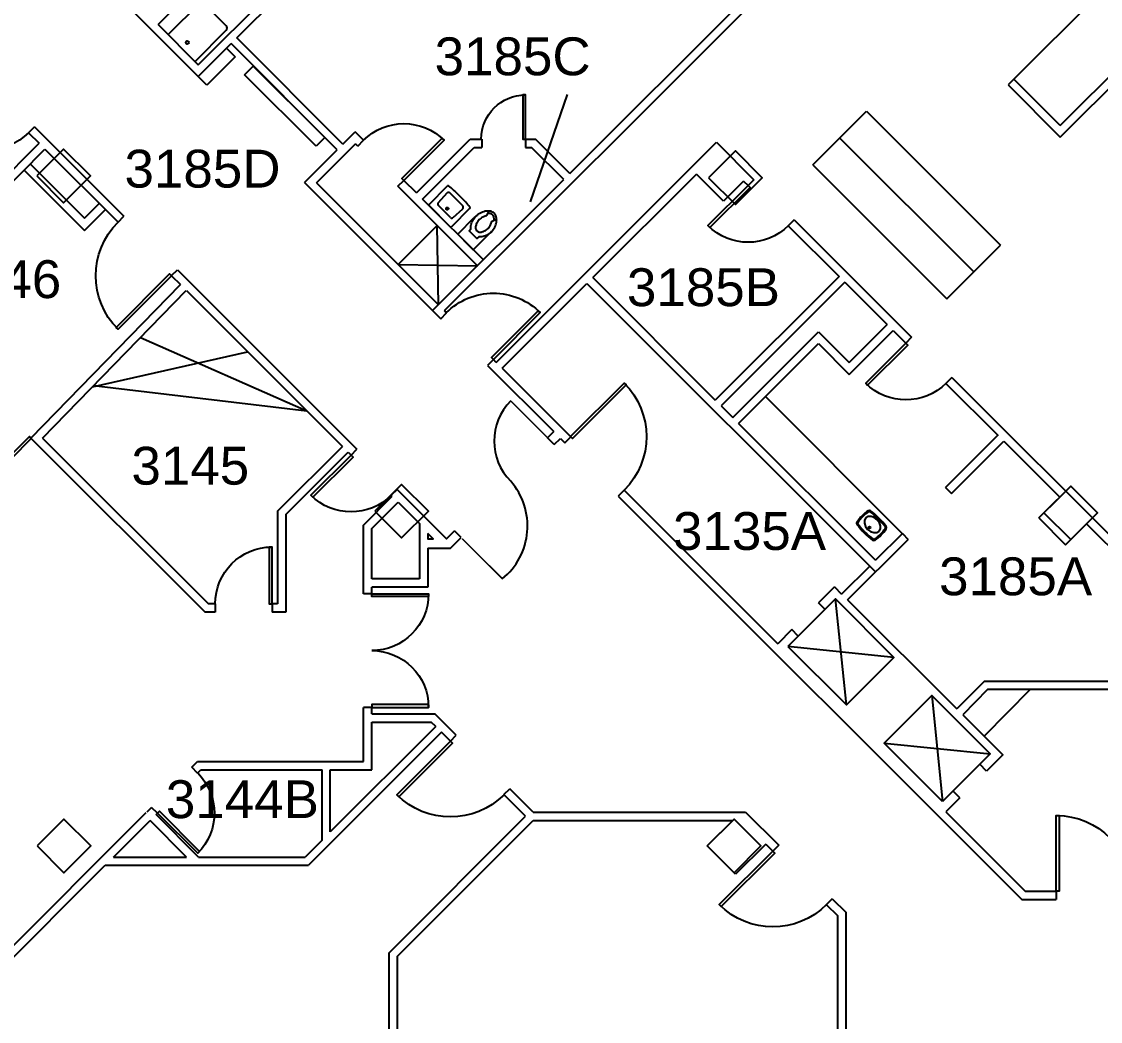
# Model space of a CAD drawing. Header units: inches. Extents: x -1169 to 5569, y -44 to 4300.
# Drawn here: x 1024 to 1707, y 1557 to 2190 of the extents above; entities that cross this region are included whole.
import ezdxf

# ---------------------------------------------------------------- set-up
doc = ezdxf.new("R2010")
doc.units = ezdxf.units.IN
doc.header["$LTSCALE"] = 96
doc.header["$MEASUREMENT"] = 0
doc.layers.get('0').update_dxf_attribs({"linetype": 'CONTINUOUS'})
for name, color, linetype in [('A-ANNO-ROOM', 4, 'CONTINUOUS'), ('A-DOOR', 2, 'CONTINUOUS'), ('A-FLOR-CASE', 3, 'CONTINUOUS'), ('A-FLOR-PFIX', 2, 'CONTINUOUS'), ('A-SHAFT', 1, 'CONTINUOUS'), ('A-WALL-FULL', 6, 'CONTINUOUS')]:
    doc.layers.add(name, color=color, linetype=linetype)
doc.styles.add('Arial', font='arial.ttf')

# ---------------------------------------------------------------- blocks, each defined once
blk = doc.blocks.new('P2477016')
for p, q in [((-3.603083, -23.831759), (-3.603083, -23.831759)), ((-2.504894, -21.068753), (-2.504894, -21.068753))]:
    blk.add_line(p, q)
for points in [[(-6.93083, -16.399601, -0.022673), (-7, -14.875), (-7, 0), (-3.020761, 0), (0, 0), (3.020761, 0), (7, 0), (7, -14.875)], [(-6.937926, -16.211212, -0.074934), (-6.387938, -12.562014, -0.085426), (-4.920528, -9.670474, -0.066386), (-3.550098, -8.264603), (-3.550098, -6.711212), (3.449902, -6.711212), (3.449902, -8.264603, -0.066386), (4.820333, -9.670474, -0.085426), (6.287743, -12.562014, -0.111314), (6.709134, -17.991061)], [(3.991504, -23.722377, -0.562484), (3.158962, -23.529526), (2.424162, -21.300368, -0.238976), (2.492058, -20.853364, 0.08035), (3.421006, -18.976205, 0.074934), (3.837731, -16.211212, 0.074934), (3.421006, -13.446218, 0.085426), (2.414145, -11.462194, 0.066386), (1.597345, -10.624271, 0.330534), (-1.69754, -10.624271, 0.066386), (-2.51434, -11.462194, 0.085426), (-3.521201, -13.446218, 0.074934), (-3.937926, -16.211212, 0.074934), (-3.521201, -18.976205, 0.08035), (-2.592253, -20.853364, -0.238976), (-2.524357, -21.300368), (-3.250575, -23.503493, -0.549653), (-4.069149, -23.710095)], [(0, -25.75, 0.143932), (2.498761, -25.015482, 0.107177), (4.949747, -22.564786, 0.077997), (6.431696, -19.212481, 0.065232), (7, -14.875)], [(-4.023967, -23.748064, 0.06085), (-2.498761, -25.015482, 0.143932), (0, -25.75)], [(-2.976493, -22.67201, 0.063273), (-1.687041, -23.754089, 0.143932), (0, -24.25)], [(0, -24.25, 0.143932), (1.687041, -23.754089, 0.059203), (2.902316, -22.750942)]]:
    blk.add_lwpolyline(points, format="xyb")
for centre, radius, start, end in [((5.443363, -16.211212), 12.38129, 180, 197.141641), ((2.746106, -17.043143), 9.558648, 197.141641, 216.672481), ((1.035634, -18.316811), 7.426057, 216.672481, 226.574161)]:
    blk.add_arc(centre, radius, start, end)
blk = doc.blocks.new('LAVHC4')
for p, q in [((-9.5, 0), (9.5, 0)), ((-10, -17.046589), (-10, -0.5)), ((-7.037044, -13.416795), (-6.580252, -5.19453)), ((-5.581791, -4.25), (5.581791, -4.25)), ((7.037044, -13.416795), (6.580252, -5.19453)), ((10, -0.5), (10, -17.046589)), ((-5.539354, -15), (5.539354, -15))]:
    blk.add_line(p, q)
for points in [[(-9.5, 0, 0.065543), (-9.648516, -0.019553, 0.087946), (-9.75, -0.066987, 0.043207), (-9.849429, -0.150571, 0.043207), (-9.933013, -0.25, 0.087946), (-9.980447, -0.351484, 0.065543), (-10, -0.5)], [(10, -0.5, 0.065543), (9.980447, -0.351484, 0.087946), (9.933013, -0.25, 0.043207), (9.849429, -0.150571, 0.043207), (9.75, -0.066987, 0.087946), (9.648516, -0.019553, 0.065543), (9.5, 0)], [(-5.581791, -4.25, 0.063221), (-5.869829, -4.286566, 0.085725), (-6.065686, -4.374874, 0.040781), (-6.261236, -4.53176, 0.040781), (-6.428729, -4.718307, 0.085725), (-6.527764, -4.908965, 0.063221), (-6.580252, -5.19453)], [(6.580252, -5.19453, 0.063221), (6.527764, -4.908965, 0.085725), (6.428729, -4.718307, 0.040781), (6.261236, -4.53176, 0.040781), (6.065686, -4.374874, 0.085725), (5.869829, -4.286566, 0.063221), (5.581791, -4.25)], [(-7.037044, -13.416795, 0.050866), (-7.020454, -13.776064, 0.073218), (-6.947859, -14.015861, 0.028563), (-6.762423, -14.357529, 0.050866), (-6.629034, -14.530823, 0.050866), (-6.463406, -14.673619, 0.028563), (-6.132551, -14.877722, 0.073218), (-5.897149, -14.963507, 0.050866), (-5.539354, -15)], [(5.539354, -15, 0.050866), (5.897149, -14.963507, 0.073218), (6.132551, -14.877722, 0.028563), (6.463406, -14.673619, 0.050866), (6.629034, -14.530823, 0.050866), (6.762423, -14.357529, 0.028563), (6.947859, -14.015861, 0.073218), (7.020454, -13.776064, 0.050866), (7.037044, -13.416795)], [(-10, -17.046589, 0.061553), (-9.982606, -17.187347, 0.084107), (-9.940741, -17.282697, 0.039062), (-9.865923, -17.379174, 0.039062), (-9.777011, -17.46284, 0.084107), (-9.686081, -17.513595, 0.061553), (-9.547619, -17.544316)], [(-9.547619, -17.544316, 0.007949), (-5.398899, -17.874775, 0.014949), (-3.186834, -17.949334, 0.000949), (0, -17.955385, 0.000949), (3.186834, -17.949334, 0.014949), (5.398899, -17.874775, 0.007949), (9.547619, -17.544316)], [(9.547619, -17.544316, 0.061553), (9.686081, -17.513595, 0.084107), (9.777011, -17.46284, 0.039062), (9.865923, -17.379174, 0.039062), (9.940741, -17.282697, 0.084107), (9.982606, -17.187347, 0.061553), (10, -17.046589)]]:
    blk.add_lwpolyline(points, format="xyb")
blk.add_lwpolyline([(0.704769, -7.006515, -0.043661), (0.649519, -7.125, -0.043661), (0.574533, -7.232091, -0.043661), (0.482091, -7.324533, -0.043661), (0.375, -7.399519, -0.043661), (0.256515, -7.454769, -0.043661), (0.130236, -7.488606, -0.043661), (0, -7.5, -0.043661), (-0.130236, -7.488606, -0.043661), (-0.256515, -7.454769, -0.043661), (-0.375, -7.399519, -0.043661), (-0.482091, -7.324533, -0.043661), (-0.574533, -7.232091, -0.043661), (-0.649519, -7.125, -0.043661), (-0.704769, -7.006515, -0.043661), (-0.738606, -6.880236, -0.043661), (-0.75, -6.75, -0.043661), (-0.738606, -6.619764, -0.043661), (-0.704769, -6.493485, -0.043661), (-0.649519, -6.375, -0.043661), (-0.574533, -6.267909, -0.043661), (-0.482091, -6.175467, -0.043661), (-0.375, -6.100481, -0.043661), (-0.256515, -6.045231, -0.043661), (-0.130236, -6.011394, -0.043661), (0, -6, -0.043661), (0.130236, -6.011394, -0.043661), (0.256515, -6.045231, -0.043661), (0.375, -6.100481, -0.043661), (0.482091, -6.175467, -0.043661), (0.574533, -6.267909, -0.043661), (0.649519, -6.375, -0.043661), (0.704769, -6.493485, -0.043661), (0.738606, -6.619764, -0.043661), (0.75, -6.75, -0.043661), (0.738606, -6.880236, -0.043661)], format="xyb", close=True)
blk = doc.blocks.new('*U40')
for p, q in [((0, 0), (0, 0)), ((-36, 0), (-36, 0))]:
    blk.add_line(p, q)
blk.add_lwpolyline([(0, 0), (0, -36), (-1.75, -36), (-1.75, 0)], close=True)
blk.add_arc((0, 0), 36, 180, 270)
blk = doc.blocks.new('*U46')
for p, q in [((0, 0), (0, 0)), ((-36, 0), (-36, 0))]:
    blk.add_line(p, q)
blk.add_lwpolyline([(0, 0), (0, -36), (-1.75, -36), (-1.75, 0)], close=True)
blk.add_arc((0, 0), 36, 180, 270)
blk = doc.blocks.new('*U47')
for p, q in [((0, 0), (0, 0)), ((42, 0), (42, 0))]:
    blk.add_line(p, q)
blk.add_lwpolyline([(0, 0), (0, 42), (1.75, 42), (1.75, 0)], close=True)
blk.add_arc((0, 0), 42, 0, 90)
blk = doc.blocks.new('*U48')
for p, q in [((0, 0), (0, 0)), ((-48, 0), (-48, 0))]:
    blk.add_line(p, q)
blk.add_lwpolyline([(0, 0), (0, 48), (-1.75, 48), (-1.75, 0)], close=True)
blk.add_arc((0, 0), 48, 90, 180)
blk = doc.blocks.new('*U36')
for p, q in [((0, 0), (0, 0)), ((36, 0), (36, 0))]:
    blk.add_line(p, q)
blk.add_lwpolyline([(0, 0), (0, -36), (1.75, -36), (1.75, 0)], close=True)
blk.add_arc((0, 0), 36, 270, 0)
blk = doc.blocks.new('*U51')
for p, q in [((0, 0), (0, 0)), ((-36, 0), (-36, 0))]:
    blk.add_line(p, q)
blk.add_lwpolyline([(0, 0), (0, -36), (-1.75, -36), (-1.75, 0)], close=True)
blk.add_arc((0, 0), 36, 180, 270)
blk = doc.blocks.new('*U58')
for p, q in [((0, 0), (0, 0)), ((-48, 0), (-48, 0))]:
    blk.add_line(p, q)
blk.add_lwpolyline([(0, 0), (0, -48), (-1.75, -48), (-1.75, 0)], close=True)
blk.add_arc((0, 0), 48, 180, 270)
blk = doc.blocks.new('*U59')
for p, q in [((0, 0), (0, 0)), ((48, 0), (48, 0))]:
    blk.add_line(p, q)
blk.add_lwpolyline([(0, 0), (0, -48), (1.75, -48), (1.75, 0)], close=True)
blk.add_arc((0, 0), 48, 270, 0)
blk = doc.blocks.new('*U60')
for p, q in [((0, 0), (0, 0)), ((36, 0), (36, 0))]:
    blk.add_line(p, q)
blk.add_lwpolyline([(0, 0), (0, -36), (1.75, -36), (1.75, 0)], close=True)
blk.add_arc((0, 0), 36, 270, 0)
blk = doc.blocks.new('*U61')
for p, q in [((0, 0), (0, 0)), ((48, 0), (48, 0))]:
    blk.add_line(p, q)
blk.add_lwpolyline([(0, 0), (0, -48), (1.75, -48), (1.75, 0)], close=True)
blk.add_arc((0, 0), 48, 270, 0)
blk = doc.blocks.new('*U65')
for p, q in [((0, 0), (0, 0)), ((-36, 0), (-36, 0))]:
    blk.add_line(p, q)
blk.add_lwpolyline([(0, 0), (0, -36), (-1.75, -36), (-1.75, 0)], close=True)
blk.add_arc((0, 0), 36, 180, 270)
blk = doc.blocks.new('*U94')
for p, q in [((0, 0), (0, 0)), ((28, 0), (28, 0))]:
    blk.add_line(p, q)
blk.add_lwpolyline([(0, 0), (0, 28), (1.75, 28), (1.75, 0)], close=True)
blk.add_arc((0, 0), 28, 0, 90)
blk = doc.blocks.new('*U39')
for p, q in [((0, 0), (0, 0)), ((36, 0), (36, 0))]:
    blk.add_line(p, q)
blk.add_lwpolyline([(0, 0), (0, 36), (1.75, 36), (1.75, 0)], close=True)
blk.add_arc((0, 0), 36, 0, 90)
blk = doc.blocks.new('*U95')
for p, q in [((0, 0), (0, 0)), ((36, 0), (36, 0))]:
    blk.add_line(p, q)
blk.add_lwpolyline([(0, 0), (0, 36), (1.75, 36), (1.75, 0)], close=True)
blk.add_arc((0, 0), 36, 0, 90)
blk = doc.blocks.new('*U96')
for p, q in [((0, 0), (0, 0)), ((-36, 0), (-36, 0))]:
    blk.add_line(p, q)
blk.add_lwpolyline([(0, 0), (0, -36), (-1.75, -36), (-1.75, 0)], close=True)
blk.add_arc((0, 0), 36, 180, 270)

msp = doc.modelspace()

# ---------------------------------------------------------------- linework, layer by layer
at = {"layer": 'A-ANNO-ROOM'}
msp.add_line((1346.59, 2075.93), (1370, 2143.88), dxfattribs=at)
at = {"layer": 'A-DOOR', "const_width": 1}
for points in [[(1359.47, 1924.28), (1334.02, 1949.73)], [(1303.22, 1862.52), (1328.68, 1837.07)]]:
    msp.add_lwpolyline(points, dxfattribs=at)
at = {"layer": 'A-DOOR'}
for centre, radius, start, end in [((1359.47, 1924.28), 36, 135.00027, 225.00027), ((1301.67, 1870.51), 42.99, 308.92709, 41.19373)]:
    msp.add_arc(centre, radius, start, end, dxfattribs=at)
at = {"layer": 'A-FLOR-CASE'}
for p, q in [((1652.59, 2153.63), (1707.32, 2208.36)), ((1154.1, 2173.3), (1159.58, 2167.82)), ((1159.58, 2167.82), (1141.64, 2149.89)), ((1165.42, 2156.44), (1170.9, 2161.91)), ((1216.19, 2116.62), (1170.9, 2161.91)), ((1141.64, 2149.89), (1136.17, 2155.36)), ((1210.71, 2111.15), (1165.42, 2156.44)), ((1525.32, 2099.36), (1559.26, 2133.31)), ((1559.26, 2133.31), (1644.11, 2048.45)), ((1216.19, 2116.62), (1210.71, 2111.15)), ((1542.29, 2116.33), (1627.14, 2031.48)), ((1525.32, 2099.36), (1610.17, 2014.51)), ((1610.17, 2014.51), (1644.11, 2048.45)), ((1495.26, 1952.49), (1581.93, 1865.82))]:
    msp.add_line(p, q, dxfattribs=at)
at = {"layer": 'A-FLOR-PFIX'}
for p, q in [((1262.82, 2036.14), (1287.52, 2060.84)), ((1288.28, 2010.68), (1287.52, 2060.84)), ((1262.82, 2036.14), (1312.98, 2035.39))]:
    msp.add_line(p, q, dxfattribs=at)
msp.add_lwpolyline([(1134.11, 2164.85), (1153.91, 2184.65, 0.414214), (1153.91, 2187.48), (1139.76, 2201.62, 0.414214), (1136.94, 2201.62), (1117.14, 2181.82)], format="xyb", dxfattribs=at)
for points in [[(1563.16, 1861.61, 0.319535), (1564.69, 1861.58, 0.093638), (1571.79, 1868.69, 0.319535), (1571.76, 1870.22, 0.073603), (1561.86, 1880.12, 0.319535), (1560.32, 1880.15, 0.093638), (1553.22, 1873.05, 0.319535), (1553.25, 1871.52, 0.073603)], [(1563.55, 1862.14, 0.319535), (1564.32, 1862.13, 0.093638), (1571.25, 1869.06, 0.319535), (1571.23, 1869.82, 0.073603), (1561.46, 1879.59, 0.319535), (1560.7, 1879.61, 0.093638), (1553.77, 1872.68, 0.319535), (1553.78, 1871.91, 0.073603)]]:
    msp.add_lwpolyline(points, format="xyb", close=True, dxfattribs=at)
msp.add_lwpolyline([(1567.26, 1867.22), (1568.08, 1868.63), (1568.19, 1870.61), (1567.53, 1872.57), (1566.12, 1874.48), (1564.21, 1875.89), (1562.25, 1876.55), (1560.27, 1876.44), (1558.86, 1875.62), (1558.04, 1874.21), (1557.93, 1872.23), (1558.59, 1870.27), (1560, 1868.36), (1561.91, 1866.95), (1563.87, 1866.29), (1565.85, 1866.4)], close=True, dxfattribs=at)
for centre, radius in [((1129.16, 2176.87), 1), ((1561.17, 1869.53), 0.66)]:
    msp.add_circle(centre, radius, dxfattribs=at)
at = {"layer": 'A-SHAFT'}
for p, q in [((1205, 1943.35), (1099.47, 1989.75)), ((1069.13, 1958.64), (1167.42, 1980.92)), ((1205, 1943.35), (1069.76, 1959.28)), ((1546.51, 1757.1), (1539.63, 1824.27)), ((1576.57, 1787.24), (1509.56, 1794.12)), ((1600.61, 1763.14), (1607.49, 1695.97)), ((1570.55, 1732.99), (1637.56, 1726.11))]:
    msp.add_line(p, q, dxfattribs=at)
at = {"layer": 'A-WALL-FULL'}
for p, q in [((1160.52, 2179.71), (1389.8, 2408.99)), ((1681.95, 2124.27), (1846.92, 2289.25)), ((1049.75, 2241.78), (1136.17, 2155.36)), ((1110.7, 2188.26), (1139.19, 2216.75)), ((1136.17, 2162.79), (1192.71, 2219.33)), ((1291.99, 2006.97), (1485.19, 2200.17)), ((1371.49, 2093.9), (1481.47, 2203.88)), ((1681.95, 2116.85), (1767.63, 2202.54)), ((1110.7, 2188.26), (1136.17, 2162.79)), ((1227.77, 2112.46), (1160.52, 2179.71)), ((1136.17, 2155.36), (1157.01, 2176.2)), ((1224.06, 2108.75), (1157.01, 2176.2)), ((1652.59, 2153.63), (1648.88, 2149.92)), ((1681.95, 2124.27), (1652.59, 2153.63)), ((1648.88, 2149.92), (1681.95, 2116.85)), ((1032.4, 2123.37), (1028.69, 2119.65)), ((1028.69, 2119.65), (1035.37, 2112.97)), ((1032.4, 2123.37), (1089.04, 2066.73)), ((1227.77, 2112.46), (1235.55, 2120.24)), ((1240.86, 2114.94), (1235.55, 2120.24)), ((943.09, 2020.69), (1035.37, 2112.97)), ((1211.02, 2087.93), (1235.73, 2112.64)), ((1237.14, 2111.22), (1235.73, 2112.64)), ((1237.14, 2111.22), (1240.86, 2114.94)), ((1274.27, 2081.52), (1308.38, 2115.64)), ((1308.38, 2115.64), (1315.76, 2115.64)), ((1315.76, 2115.64), (1315.76, 2110.39)), ((1324.78, 1974.17), (1464.27, 2113.65)), ((1343.37, 2115.64), (1349.75, 2115.64)), ((1343.37, 2115.64), (1343.37, 2110.39)), ((1371.49, 2093.9), (1349.75, 2115.64)), ((1464.27, 2113.65), (1487.99, 2089.93)), ((959.52, 2029.7), (1039.08, 2109.26)), ((1039.08, 2109.26), (1085.33, 2063.01)), ((1203.42, 2088.11), (1224.06, 2108.75)), ((1278.16, 2077.64), (1310.91, 2110.39)), ((1310.91, 2110.39), (1315.76, 2110.39)), ((1343.37, 2110.39), (1347.22, 2110.39)), ((1367.6, 2090.01), (1347.22, 2110.39)), ((1029.74, 2099.92), (1064.09, 2065.57)), ((1025.85, 2096.03), (1064.09, 2057.79)), ((1385.92, 2027.89), (1451.55, 2093.48)), ((1468.72, 2076.32), (1451.55, 2093.48)), ((1203.42, 2088.11), (1284.56, 2006.97)), ((1211.02, 2087.93), (1288.28, 2010.68)), ((1262.6, 2085.77), (1266.31, 2089.48)), ((1312.98, 2035.39), (1262.6, 2085.77)), ((1274.27, 2081.52), (1266.31, 2089.48)), ((1284.56, 2006.97), (1367.6, 2090.01)), ((1481.45, 2089.04), (1468.72, 2076.32)), ((1481.45, 2089.04), (1484.28, 2086.22)), ((1487.99, 2089.93), (1484.28, 2086.22)), ((1316.69, 2039.1), (1278.16, 2077.64)), ((1064.09, 2065.57), (1073.43, 2074.91)), ((1064.09, 2057.79), (1077.32, 2071.02)), ((1085.33, 2063.01), (1089.04, 2066.73)), ((1513.45, 2064.47), (1509.73, 2060.76)), ((1513.45, 2064.47), (1587.86, 1990.06)), ((1509.73, 2060.76), (1541.88, 2028.61)), ((1119.18, 2029.16), (1122.98, 2032.79)), ((1119.27, 2029.07), (1124.92, 2023.43)), ((1122.98, 2032.79), (1236.61, 1919.16)), ((1030.16, 1926.19), (1124.86, 2023.48)), ((1328.5, 1970.46), (1382.21, 2024.17)), ((1382.21, 2024.17), (1561.3, 1845.09)), ((1385.92, 2027.89), (1463.54, 1950.27)), ((1541.88, 2028.61), (1463.54, 1950.27)), ((1545.59, 2024.9), (1467.25, 1946.56)), ((1545.59, 2024.9), (1572.39, 1998.1)), ((1037.54, 1926.24), (1128.57, 2019.77)), ((1128.63, 2019.71), (1227.41, 1920.94)), ((1289.69, 2001.84), (1293.4, 2005.55)), ((1291.99, 2006.97), (1293.4, 2005.55)), ((1548.28, 1973.99), (1572.39, 1998.1)), ((1474.57, 1939.24), (1528.8, 1993.47)), ((1528.8, 1993.47), (1548.28, 1973.99)), ((1548.28, 1966.57), (1576.1, 1994.39)), ((1576.1, 1994.39), (1584.15, 1986.34)), ((1587.86, 1990.06), (1584.15, 1986.34)), ((1478.29, 1935.52), (1528.8, 1986.04)), ((1528.8, 1986.04), (1548.28, 1966.57)), ((1322.99, 1975.97), (1319.27, 1972.26)), ((1324.78, 1974.17), (1322.99, 1975.97)), ((1319.27, 1972.26), (1361.22, 1930.31)), ((1328.5, 1970.46), (1372.03, 1926.93)), ((1613.32, 1964.6), (1609.61, 1960.89)), ((1609.61, 1960.89), (1642.59, 1927.91)), ((1613.32, 1964.6), (1731.82, 1846.09)), ((1467.25, 1946.56), (1474.57, 1939.24)), ((1478.29, 1935.52), (1564.96, 1848.85)), ((1609.4, 1894.82), (1642.54, 1927.95)), ((1030.16, 1926.19), (1140.42, 1815.93)), ((1037.54, 1926.24), (1142.6, 1821.18)), ((1186.34, 1879.87), (1227.41, 1920.94)), ((1365.49, 1926.04), (1368.32, 1923.21)), ((1613.12, 1891.11), (1646.25, 1924.24)), ((1646.25, 1924.24), (1681.63, 1888.86)), ((1191.59, 1877.69), (1231.12, 1917.22)), ((1231.12, 1917.22), (1232.9, 1915.45)), ((1232.9, 1915.45), (1236.61, 1919.16)), ((1262.06, 1893.7), (1258.35, 1889.99)), ((1405.8, 1893.16), (1402.09, 1889.45)), ((1405.8, 1893.16), (1503.04, 1795.92)), ((1609.4, 1894.82), (1613.12, 1891.11)), ((1240.74, 1871.13), (1258.97, 1889.37)), ((1245.99, 1868.96), (1262.69, 1885.66)), ((1258.97, 1889.37), (1258.35, 1889.99)), ((1262.69, 1885.66), (1276.24, 1872.11)), ((1402.09, 1889.45), (1657.65, 1633.88)), ((1186.34, 1879.87), (1186.34, 1821.18)), ((1191.59, 1877.69), (1191.59, 1815.93)), ((1276.24, 1872.11), (1276.24, 1836.95)), ((1668.38, 1875.6), (1685.35, 1858.63)), ((1685.35, 1858.63), (1698.6, 1871.89)), ((1698.6, 1871.89), (1728.11, 1842.38)), ((1240.74, 1827.56), (1240.74, 1871.13)), ((1245.99, 1836.95), (1245.99, 1868.96)), ((1582.06, 1865.69), (1564.96, 1848.85)), ((1581.99, 1865.76), (1585.71, 1862.04)), ((1547.26, 1823.63), (1585.71, 1862.04)), ((1281.49, 1856.47), (1281.49, 1831.7)), ((1561.3, 1845.09), (1543.53, 1827.35)), ((1276.24, 1836.95), (1245.99, 1836.95)), ((1281.49, 1831.7), (1245.99, 1831.7)), ((1245.99, 1827.56), (1245.99, 1831.7)), ((1538.99, 1831.87), (1528.94, 1821.82)), ((1245.99, 1827.56), (1240.74, 1827.56)), ((1146.87, 1821.18), (1142.6, 1821.18)), ((1146.87, 1821.18), (1146.87, 1815.93)), ((1182.87, 1821.18), (1182.87, 1815.93)), ((1186.34, 1821.18), (1182.87, 1821.18)), ((1533.08, 1817.68), (1528.94, 1821.82)), ((1146.87, 1815.93), (1140.42, 1815.93)), ((1191.59, 1815.93), (1182.87, 1815.93)), ((1511.97, 1804.85), (1503.04, 1795.92)), ((1516.11, 1800.71), (1511.97, 1804.85)), ((1633.72, 1772.06), (1616.54, 1754.6)), ((1751.54, 1772.06), (1633.72, 1772.06)), ((1635.93, 1766.81), (1620.32, 1750.93)), ((1662.92, 1766.81), (1633.8, 1737.42)), ((1803.68, 1766.81), (1635.93, 1766.81)), ((1245.99, 1755.56), (1240.74, 1755.56)), ((1240.74, 1721.24), (1240.74, 1755.56)), ((1245.99, 1751.56), (1245.99, 1755.56)), ((1245.99, 1751.56), (1285.86, 1751.56)), ((1299.47, 1737.95), (1285.86, 1751.56)), ((1286.49, 1743.51), (1219.77, 1676.79)), ((1245.99, 1746.31), (1283.69, 1746.31)), ((1245.99, 1715.99), (1245.99, 1746.31)), ((1286.49, 1743.51), (1283.69, 1746.31)), ((1290.2, 1739.8), (1205.92, 1655.52)), ((1295.76, 1734.24), (1290.2, 1739.8)), ((1295.84, 1734.15), (1299.47, 1737.95)), ((1131.99, 1717.64), (1135.59, 1721.24)), ((1135.7, 1713.93), (1131.99, 1717.64)), ((1135.59, 1721.24), (1240.74, 1721.24)), ((1135.7, 1713.93), (1137.77, 1715.99)), ((1137.77, 1715.99), (1214.52, 1715.99)), ((1214.52, 1671.54), (1214.52, 1715.99)), ((1219.77, 1715.99), (1245.99, 1715.99)), ((1219.77, 1676.79), (1219.77, 1715.99)), ((1635.35, 1715.19), (1631, 1719.54)), ((1329.7, 1700.3), (1333.41, 1704.01)), ((1348.23, 1689.19), (1333.41, 1704.01)), ((1618.37, 1698.23), (1614.05, 1702.54)), ((1343.43, 1686.56), (1329.7, 1700.3)), ((985.16, 1570.81), (1103.24, 1688.89)), ((1103.82, 1689.47), (1106.53, 1692.19)), ((1110.25, 1688.47), (1106.53, 1692.19)), ((1109.39, 1687.61), (1110.25, 1688.47)), ((1136.23, 1660.77), (1109.39, 1687.61)), ((1348.23, 1689.19), (1482.76, 1689.19)), ((1482.76, 1689.19), (1503.7, 1668.25)), ((1609.54, 1689.42), (1659.83, 1639.13)), ((1082.55, 1660.77), (1105.67, 1683.9)), ((1128.8, 1660.77), (1105.67, 1683.9)), ((1257.01, 1600.14), (1343.43, 1686.56)), ((1262.26, 1597.96), (1348.23, 1683.94)), ((1348.23, 1683.94), (1474.61, 1683.94)), ((1458.43, 1667.75), (1474.61, 1683.94)), ((1214.52, 1671.54), (1203.75, 1660.77)), ((1476.38, 1649.8), (1458.43, 1667.75)), ((1495.55, 1668.97), (1476.38, 1649.8)), ((1495.55, 1668.97), (1499.98, 1664.53)), ((1503.7, 1668.25), (1499.98, 1664.53)), ((1082.55, 1660.77), (1128.8, 1660.77)), ((1136.23, 1660.77), (1203.75, 1660.77)), ((985.16, 1563.38), (1077.3, 1655.52)), ((1077.3, 1655.52), (1205.92, 1655.52)), ((1537.64, 1634.31), (1533.93, 1630.59)), ((1537.64, 1634.31), (1546.3, 1625.64)), ((1657.65, 1633.88), (1679.46, 1633.88)), ((1659.83, 1639.13), (1679.46, 1639.13)), ((1679.46, 1639.05), (1679.46, 1633.88)), ((1533.84, 1630.68), (1541.05, 1623.47)), ((1541.05, 1473.52), (1541.05, 1623.47)), ((1546.3, 1471.35), (1546.3, 1625.64)), ((1257.01, 1533.53), (1257.01, 1600.14)), ((1262.26, 1533.53), (1262.26, 1597.96))]:
    msp.add_line(p, q, dxfattribs=at)
for points in [[(1033.95, 2092.27), (1050.92, 2075.3), (1067.9, 2092.27), (1050.92, 2109.24)], [(1459.25, 2091.19), (1476.23, 2074.22), (1493.2, 2091.19), (1476.23, 2108.16)], [(1247.97, 1879.9), (1264.94, 1862.93), (1281.91, 1879.9), (1264.94, 1896.87)], [(1671.61, 1878.83), (1688.58, 1861.86), (1705.55, 1878.83), (1688.58, 1895.8)], [(1509.56, 1794.12), (1546.51, 1757.1), (1576.57, 1787.24), (1539.63, 1824.27)], [(1607.49, 1695.97), (1570.55, 1732.99), (1600.61, 1763.14), (1637.56, 1726.11)], [(1034.16, 1667.75), (1051.13, 1650.78), (1068.1, 1667.75), (1051.13, 1684.72)], [(1458.43, 1667.75), (1475.4, 1650.78), (1492.37, 1667.75), (1475.4, 1684.72)]]:
    msp.add_lwpolyline(points, close=True, dxfattribs=at)
for points in [[(1284.56, 2006.97), (1289.69, 2001.84)], [(1357.33, 1926.41), (1361.22, 1930.31)], [(1368.32, 1923.21), (1372.03, 1926.93)], [(1361.59, 1922.15), (1357.35, 1926.4)], [(1361.59, 1922.15), (1365.49, 1926.04)], [(1262.06, 1893.7), (1293.35, 1862.47), (1298.32, 1867.43)], [(1668.38, 1875.6), (1681.63, 1888.86)], [(1281.49, 1865.85), (1281.49, 1862.47), (1284.87, 1862.47), (1281.49, 1865.85)], [(1302.56, 1863.18), (1298.32, 1867.43)], [(1281.49, 1856.47), (1295.84, 1856.47), (1302.56, 1863.18)], [(1561.3, 1845.09), (1565.02, 1841.37)], [(1538.99, 1831.87), (1543.53, 1827.35)], [(1547.25, 1823.64), (1616.54, 1754.6)], [(1620.3, 1750.94), (1645.68, 1725.51), (1635.35, 1715.19)], [(1618.37, 1698.23), (1609.54, 1689.42)]]:
    msp.add_lwpolyline(points, dxfattribs=at)

# ---------------------------------------------------------------- block references
at = {"layer": 'A-DOOR', "xscale": -1}
for name, p, rotation in [('*U65', (1003.23, 2145.11), 315.0000000000044), ('*U39', (1266.31, 2089.48), 315.0000000000043), ('*U40', (1484.34, 2086.27), 315.0000000000043), ('*U59', (1119.27, 2029.07), 315.0000000000046), ('*U47', (1322.99, 1975.97), 315.0000000000046), ('*U46', (1584.21, 1986.4), 315.0000000000043), ('*U48', (1371.92, 1927.16), 315.0000000000046), ('*U60', (1030.43, 1925.92), 315.0000000000049), ('*U46', (1232.9, 1915.45), 315.0000000000046), ('*U36', (1245.99, 1827.56), 90), ('*U51', (1245.99, 1755.56), 90), ('*U58', (1295.84, 1734.15), 315.0000000000046), ('*U96', (1110.33, 1688.56), 45.0000000000092), ('*U61', (1679.46, 1639.05), 180), ('*U58', (1499.98, 1664.53), 315.0000000000046)]:
    msp.add_blockref(name, p, dxfattribs=dict(at, rotation=rotation))
for name, p in [('*U94', (1343.37, 2115.64)), ('*U95', (1182.87, 1821.18))]:
    msp.add_blockref(name, p, dxfattribs=at)
at = {"layer": 'A-FLOR-PFIX'}
for name, p, rotation in [('LAVHC4', (1289, 2066.85), 134.9214052696136), ('P2477016', (1305.37, 2050.42), 135)]:
    msp.add_blockref(name, p, dxfattribs=dict(at, rotation=rotation))

# ---------------------------------------------------------------- texts
at = {"layer": 'A-ANNO-ROOM', "style": 'Arial'}
for s, p in [('3185C', (1285.81, 2156.08)), ('3185D', (1089.44, 2084.91)), ('3146', (974.82, 2014.89)), ('3185B', (1407.58, 2009.79)), ('3145', (1093.83, 1896.7)), ('3135A', (1436.75, 1855.32)), ('3185A', (1605.23, 1826.61)), ('3144B', (1115.63, 1685.4))]:
    msp.add_text(s, height=24, dxfattribs=at).set_placement(p)

doc.saveas('drawing.dxf')
